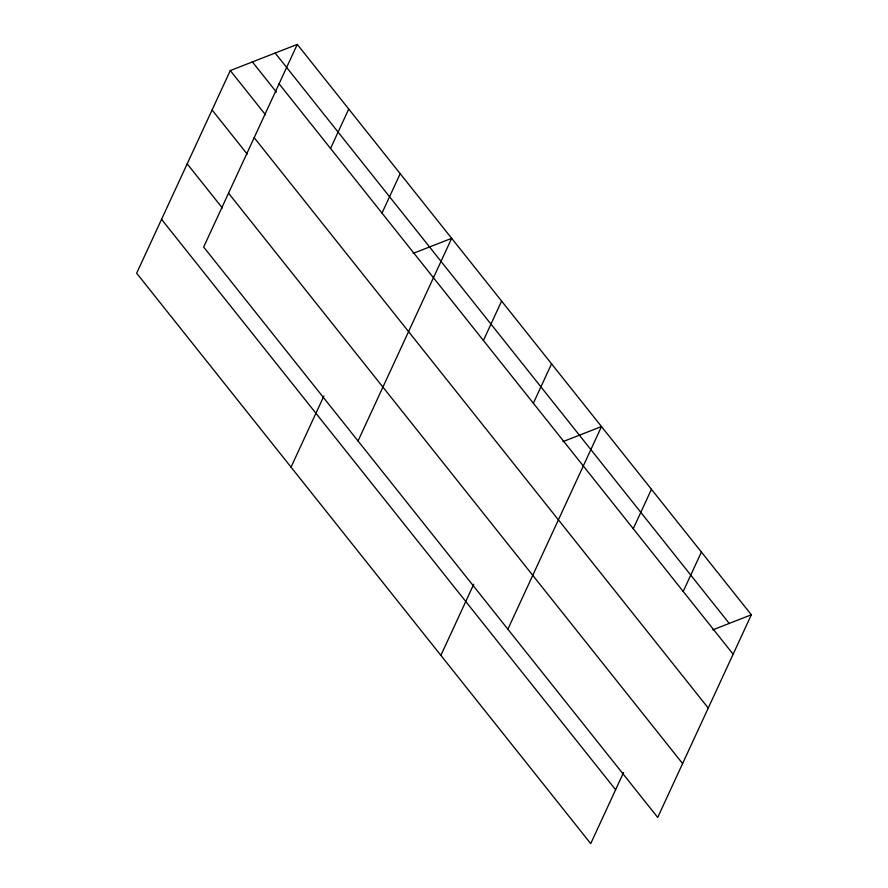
<?xml version="1.0" encoding="UTF-8"?>
<svg xmlns="http://www.w3.org/2000/svg" width="888" height="888" viewBox="0 0 888 888"><rect width="100%" height="100%" fill="white"/><g stroke="black" fill="none" stroke-linecap="round" stroke-linejoin="round"><path stroke-width="1.33" d="M297.28 44.4L203.652 247.042L657.708 817.437L751.348 614.796L297.28 44.4L230.292 70.563L136.652 273.204L590.72 843.6L623.587 772.46M330.536 148.451L348.74 109.046M381.995 213.087L400.199 173.693M291.031 467.144L323.909 396.004M358.031 440.981L451.659 238.339L413.109 253.391M483.405 340.481L501.609 301.076M533.355 403.23L551.559 363.825M440.881 655.366L473.748 584.226M507.869 629.215L601.509 426.562L562.948 441.625M633.244 528.715L651.448 489.31M683.194 591.452L701.398 552.059M712.787 629.847L751.348 614.796M275.169 53.036L729.237 623.432M279.076 83.805L733.144 654.201M252.392 61.927L276.412 92.097M230.292 70.563L265.457 114.73M254.179 137.673L708.247 708.069M212.077 109.957L247.241 154.135M228.538 193.173L682.606 763.569M187.19 163.836L222.355 208.003M161.549 219.336L615.606 789.732"/></g></svg>
